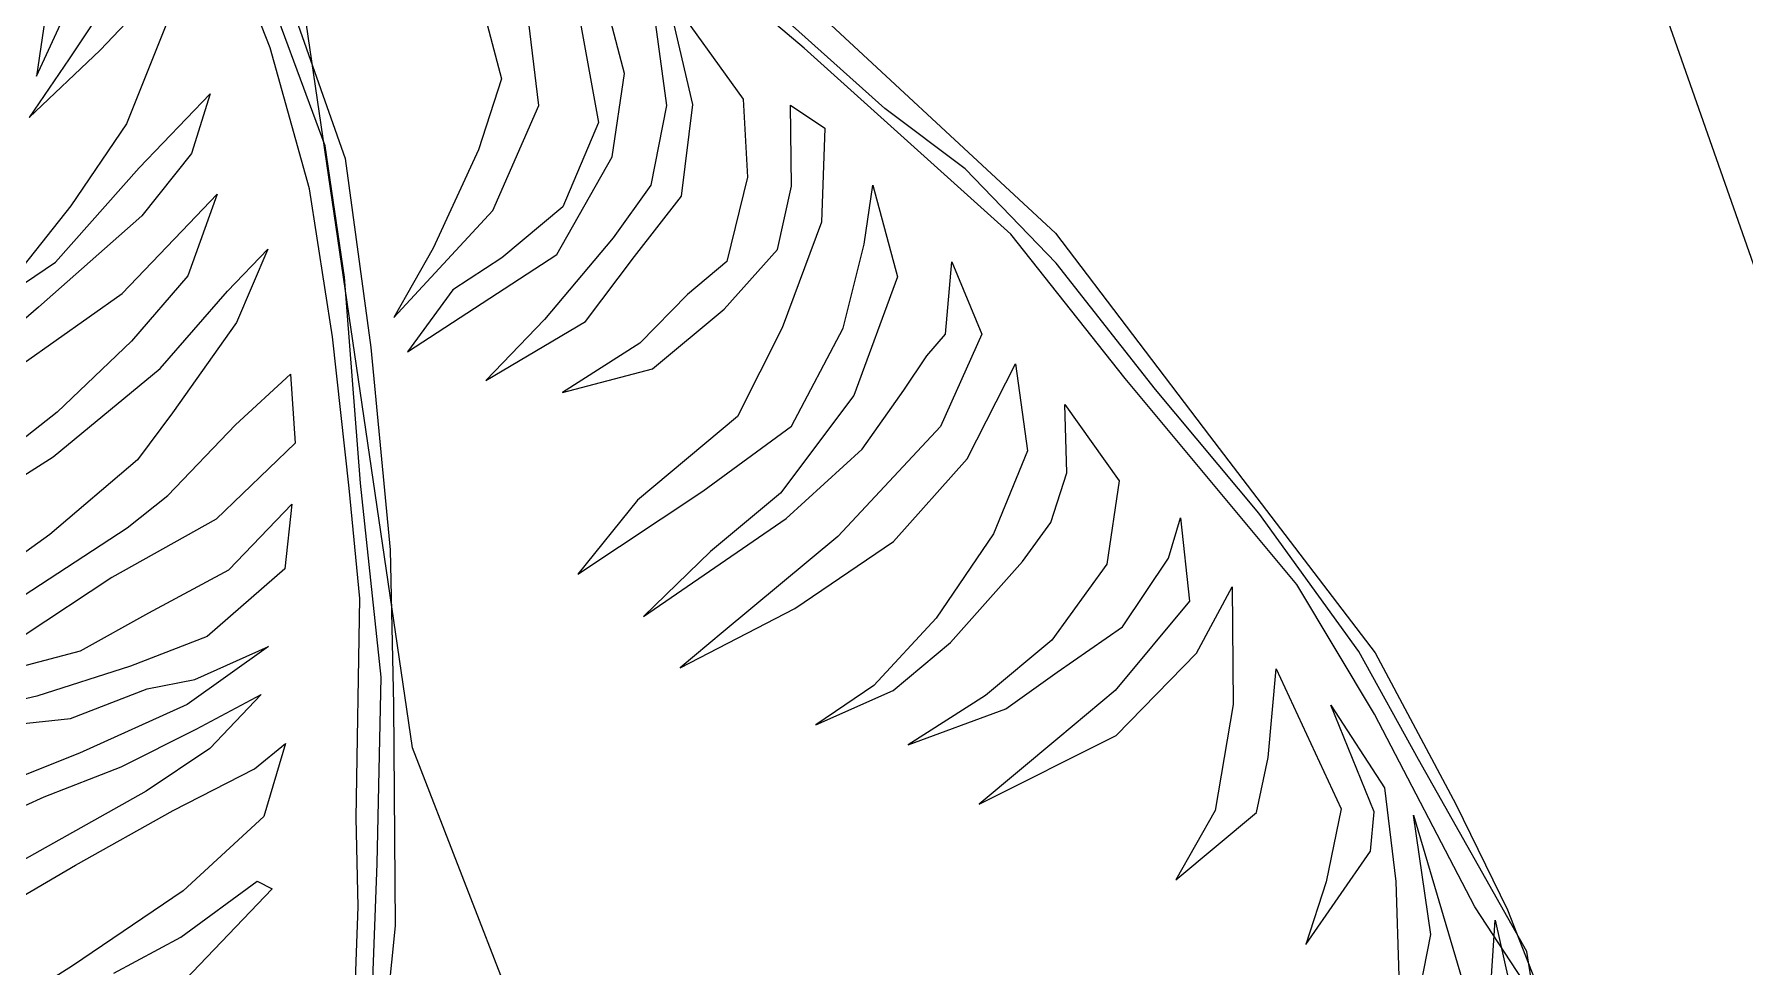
# Model space of a CAD drawing. Header units: millimetres. Extents: x 72 to 2370, y -203 to 794.
# Drawn here: x 1908.177 to 1911.519, y 165.362 to 167.184 of the extents above; entities that cross this region are included whole.
import ezdxf

# ---------------------------------------------------------------- set-up
doc = ezdxf.new("R2010")
doc.units = ezdxf.units.MM
doc.layers.add('01_Fina', color=250, linetype='Continuous', lineweight=15)
doc.layers.add('2D VEGETACION', color=74, linetype='Continuous', lineweight=5)

# ---------------------------------------------------------------- blocks, each defined once
blk = doc.blocks.new('A-19')
at = {"layer": '2D VEGETACION'}
for points in [[(0.0257, 0.02204), (0.0889, 0.08412), (0.18067, 0.15859), (0.27711, 0.22773), (0.40692, 0.31046), (0.50488, 0.35129), (0.60988, 0.39543), (0.67944, 0.41211), (0.72752, 0.42189), (0.77944, 0.42809), (0.72287, 0.40894), (0.63452, 0.38878), (0.57408, 0.37102), (0.47291, 0.32331), (0.40259, 0.29229), (0.30584, 0.22837), (0.23641, 0.1795), (0.13589, 0.10305), (0.0776, 0.04652), (0.02019, -0.00959), (0.0257, 0.02204), (0.0257, 0.02204)], [(0.21986, 0.10287), (0.28643, 0.10308), (0.31259, 0.08638), (0.34761, 0.05773), (0.37144, 0.03456), (0.33868, 0.08578), (0.30107, 0.11536), (0.26203, 0.12061)], [(0.27076, 0.14086), (0.3142, 0.13769), (0.34456, 0.11436), (0.35866, 0.08446), (0.3664, 0.06122), (0.38671, 0.03639), (0.3631, 0.10698), (0.32947, 0.13951), (0.29716, 0.1533), (0.24668, 0.15316)], [(0.27452, 0.17166), (0.31443, 0.16683), (0.34499, 0.15221), (0.36235, 0.13136), (0.38806, 0.09509), (0.40651, 0.06508), (0.39322, 0.11151), (0.37208, 0.1381), (0.35264, 0.16334), (0.31686, 0.17765), (0.26902, 0.17875), (0.31995, 0.19847), (0.35199, 0.19207), (0.38379, 0.17481), (0.39292, 0.15546), (0.40759, 0.13119), (0.41938, 0.09481), (0.41939, 0.13353), (0.4028, 0.16872), (0.38429, 0.19655), (0.36021, 0.20885), (0.32733, 0.217), (0.34021, 0.22846), (0.3778, 0.21715), (0.41634, 0.19016), (0.44748, 0.16291), (0.47071, 0.11365), (0.49435, 0.08178), (0.47395, 0.14098), (0.45709, 0.18357), (0.423, 0.21481), (0.3912, 0.23207), (0.36836, 0.24173), (0.40796, 0.24213), (0.45122, 0.21199), (0.48293, 0.1721), (0.49911, 0.13779), (0.51835, 0.10385), (0.4938, 0.17185), (0.47379, 0.20973), (0.4543, 0.2328), (0.44285, 0.24568), (0.43611, 0.25541), (0.40763, 0.26563), (0.43993, 0.27011), (0.47283, 0.24369), (0.50642, 0.19071), (0.53297, 0.13441), (0.54293, 0.1133), (0.53108, 0.16578), (0.51432, 0.21272), (0.48866, 0.25116), (0.4554, 0.28063), (0.49185, 0.27632), (0.52179, 0.25388), (0.54977, 0.22191), (0.57035, 0.18968), (0.58016, 0.16204), (0.57443, 0.19698), (0.56116, 0.22513), (0.53591, 0.26269), (0.52322, 0.27821), (0.50478, 0.28994), (0.47708, 0.29624), (0.51351, 0.31019), (0.54582, 0.2964), (0.5708, 0.26624), (0.58615, 0.23369), (0.59794, 0.19731), (0.59371, 0.24048), (0.58426, 0.26506), (0.57279, 0.29622), (0.54989, 0.32198), (0.53487, 0.33102), (0.56956, 0.32588), (0.59781, 0.2865), (0.61108, 0.25836), (0.62934, 0.21965), (0.61598, 0.28217), (0.59125, 0.3232), (0.56825, 0.34461), (0.61583, 0.33265), (0.65675, 0.3143), (0.68058, 0.29113), (0.66191, 0.33072), (0.64083, 0.34121), (0.60588, 0.35376), (0.66923, 0.36536), (0.69719, 0.35166), (0.72035, 0.33677), (0.68941, 0.37273), (0.67388, 0.3783), (0.62631, 0.372), (0.66533, 0.38503), (0.70437, 0.37978), (0.74289, 0.37106)], [(0.7711, 0.36824), (0.72936, 0.38834), (0.67945, 0.39384), (0.75783, 0.39639)], [(0.75461, 0.40778), (0.73043, 0.41573), (0.77303, 0.41432)], [(0.79145, 0.42085), (0.74631, 0.42537), (0.65745, 0.40174), (0.60755, 0.38896), (0.54126, 0.36307), (0.48056, 0.33444), (0.41904, 0.30757), (0.37143, 0.28082), (0.33864, 0.2546), (0.24189, 0.19068), (0.19155, 0.15834), (0.14054, 0.116), (0.10102, 0.08123), (0.03947, 0.01564), (0.03947, 0.01564)], [(0.02279, -0.02879), (0.00328, -0.01569), (0.05507, -0.00887), (0.12444, 0.0065), (0.2228, 0.02491), (0.30212, 0.03157), (0.38115, 0.02205), (0.46489, 0.00858), (0.5278, -0.00632), (0.61716, -0.02889), (0.69123, -0.05633)], [(0.66039, -0.05822), (0.60564, -0.04172), (0.5695, -0.03316), (0.48129, -0.00873), (0.43565, -0.00146), (0.37282, 0.00776), (0.31068, 0.01399), (0.24964, 0.0129), (0.19218, 0.00601), (0.13727, -0.00501), (0.0714, -0.02051), (0.02279, -0.02879), (0.02279, -0.02879)], [(0.21018, -0.07317), (0.23651, -0.08435), (0.21342, -0.06545)], [(0.20727, -0.04067), (0.23299, -0.06938), (0.25245, -0.09166), (0.23265, -0.05587), (0.22039, -0.03601)], [(0.22962, -0.02688), (0.26514, -0.05297), (0.29239, -0.08415), (0.32411, -0.1263), (0.31356, -0.09623), (0.28432, -0.05256), (0.26185, -0.01614), (0.28404, -0.02988), (0.30389, -0.05649), (0.32988, -0.10787), (0.35333, -0.15513)], [(0.35105, -0.11996), (0.33328, -0.07263), (0.31438, -0.04201), (0.30315, -0.0238), (0.33293, -0.04428), (0.35348, -0.07388), (0.3743, -0.11132), (0.38804, -0.14285)], [(0.40699, -0.1643), (0.39189, -0.11761), (0.36755, -0.0652), (0.34342, -0.0298), (0.33066, -0.00911), (0.35693, -0.02947), (0.38673, -0.0648), (0.40198, -0.08396), (0.42287, -0.12707), (0.43252, -0.15197)], [(0.44494, -0.14431), (0.42831, -0.09514), (0.41956, -0.0754), (0.39811, -0.04063), (0.38342, -0.01312), (0.41184, -0.01844), (0.43419, -0.05837), (0.44681, -0.10658), (0.461, -0.14811)], [(0.47326, -0.16798), (0.47308, -0.12694), (0.46502, -0.09535), (0.45605, -0.05859), (0.43613, -0.02631), (0.46144, -0.03584), (0.4806, -0.0743), (0.48453, -0.10845), (0.48687, -0.14929), (0.48596, -0.183)], [(0.49341, -0.1784), (0.49941, -0.13812), (0.49548, -0.10398), (0.49673, -0.08378), (0.49115, -0.05065), (0.50598, -0.0895), (0.51426, -0.13811), (0.52018, -0.18474)], [(0.53266, -0.18275), (0.52817, -0.15695), (0.52424, -0.1228), (0.51681, -0.08853), (0.50976, -0.05859), (0.52611, -0.08508), (0.53666, -0.11514), (0.5519, -0.17317)], [(0.56873, -0.18564), (0.55913, -0.15156), (0.54723, -0.10633), (0.53909, -0.06907), (0.53206, -0.05398), (0.55929, -0.07032), (0.58081, -0.11075), (0.59948, -0.16323), (0.61163, -0.20145)], [(0.60679, -0.1473), (0.59923, -0.11653), (0.5846, -0.07985), (0.58937, -0.07461), (0.61695, -0.11931)], [(0.66867, -0.05311), (0.59014, -0.02956), (0.51531, -0.00831), (0.43476, 0.0037), (0.34999, 0.01882), (0.29487, 0.02481), (0.21306, 0.01662), (0.16127, 0.0098), (0.05706, -0.02136), (0.05706, -0.02136)]]:
    blk.add_lwpolyline(points, dxfattribs=at)

msp = doc.modelspace()

# ---------------------------------------------------------------- linework, layer by layer
at = {"layer": '01_Fina', "color": 252, "linetype": 'Continuous', "lineweight": 9, "true_color": 0x939598}
for points in [[(1909.8063, 163.4998), (1908.9163, 165.7898), (1908.5263, 168.4498), (1908.5163, 171.1898), (1908.7363, 176.0198), (1908.7563, 178.8198), (1907.8863, 181.6698), (1906.5163, 184.6798), (1906.9063, 187.7498), (1908.4663, 189.7598), (1908.8263, 192.3198), (1907.3663, 194.6098), (1904.7263, 198.8098), (1903.0863, 200.3698), (1901.1663, 202.7198), (1899.0963, 205.3998), (1897.1863, 207.4398), (1895.9563, 208.1098), (1892.2663, 208.7298), (1889.0163, 209.5598)], [(1912.4663, 163.6598), (1911.7163, 166.2198), (1910.8463, 168.6998), (1910.7863, 171.4698), (1910.7963, 173.8398), (1910.6363, 176.3998), (1910.3663, 178.6998), (1909.1763, 182.0098), (1908.6463, 185.2498), (1909.4563, 187.4098), (1910.4463, 189.3098), (1910.4363, 192.2498), (1909.4263, 194.6798), (1907.2663, 198.1198), (1904.9263, 201.5298), (1903.2563, 202.9498), (1900.9663, 205.6098)]]:
    msp.add_lwpolyline(points, dxfattribs=at)

# ---------------------------------------------------------------- block references
at = {"layer": '2D VEGETACION', "xscale": 4.683593029606762, "yscale": 4.683593029606762, "zscale": 4.683593029606762, "rotation": 284.5812153900507}
msp.add_blockref('A-19', (1908.2855, 168.2733), dxfattribs=at)

doc.saveas('drawing.dxf')
